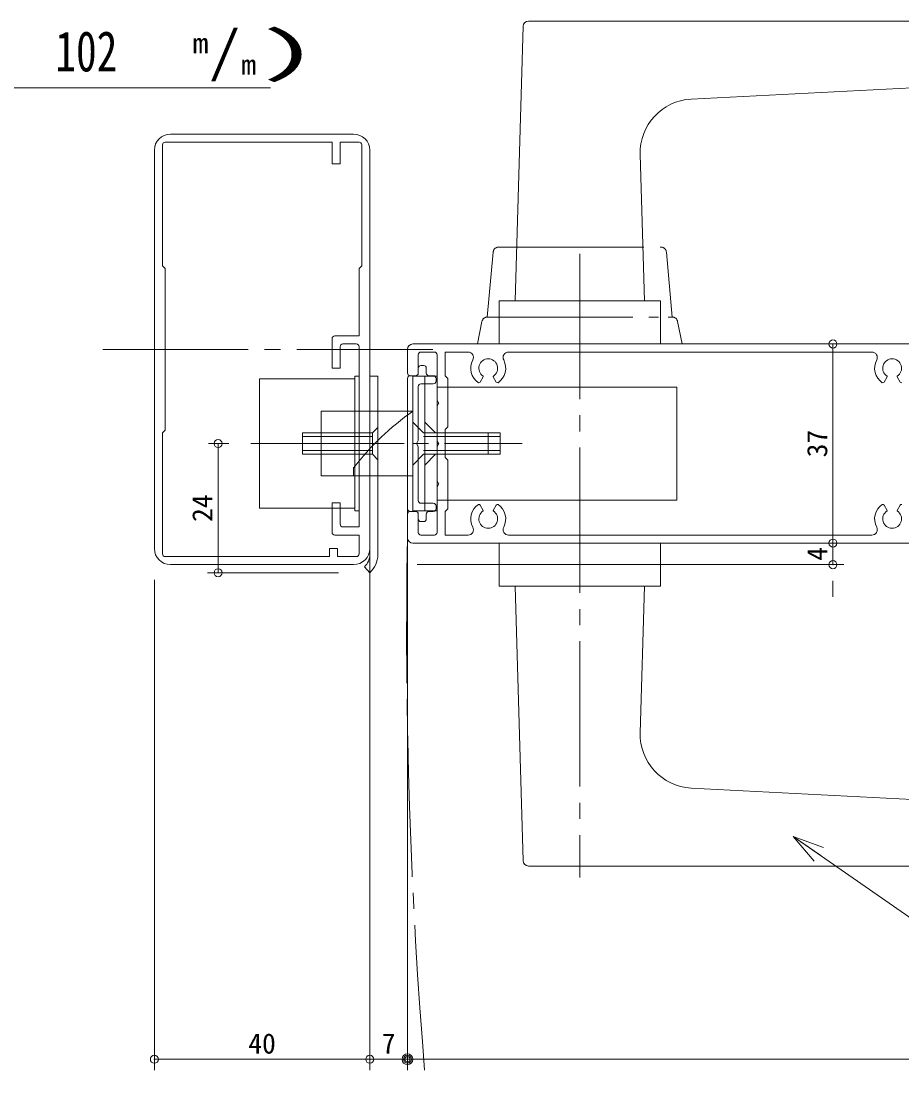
# Model space of a CAD drawing. Units: millimetres at full size. Extents: x -600 to 2301, y -735 to 832.
# Drawn here: x -0.7 to 162.9, y 11.5 to 207.3 of the extents above; entities that cross this region are included whole.
import ezdxf
from ezdxf.enums import TextEntityAlignment as Align

# ---------------------------------------------------------------- set-up
doc = ezdxf.new("R2010")
doc.units = ezdxf.units.MM
doc.header["$LTSCALE"] = 3
doc.header["$PDMODE"] = 32
doc.header["$PDSIZE"] = 1.5
doc.linetypes.add('CHAIN2', pattern=[12, 9, -1, 1, -1])
doc.linetypes.add('DOUBLE_CHAIN2', pattern=[12.8, 9, -1, 0.6, -0.6, 0.6, -1])
doc.layers.add('0-0_アンカー', color=7, linetype='Continuous', lineweight=18)
doc.layers.add('0-8_CSLAYER2', color=7, linetype='Continuous', lineweight=18)
doc.styles.add('ＭＳ ゴシック', font='')
doc.styles.get('ＭＳ ゴシック').set_extended_font_data('MS Gothic')

msp = doc.modelspace()

# ---------------------------------------------------------------- linework, layer by layer
at = {"layer": '0-0_アンカー', "color": 4, "lineweight": 9}
for p, q in [((150.109, 110.282), (150.109, 147.282)), ((150.109, 144.282), (150.109, 113.282)), ((64.101, 136.082), (64.101, 12.376)), ((71.101, 136.082), (71.101, 12.376)), ((34.135, 128.782), (37.935, 128.782)), ((35.935, 128.782), (35.935, 104.782)), ((35.935, 107.782), (35.935, 125.782)), ((150.109, 113.282), (150.109, 116.282)), ((72.901, 110.282), (152.109, 110.282)), ((150.109, 106.282), (150.109, 110.282)), ((150.109, 110.282), (150.109, 106.282)), ((72.901, 106.282), (152.109, 106.282)), ((58.301, 104.782), (33.935, 104.782)), ((24.101, 103.482), (24.101, 12.376)), ((150.109, 103.282), (150.109, 100.282)), ((64.101, 101.436), (64.101, 12.376)), ((64.101, 14.376), (24.101, 14.376)), ((27.101, 14.376), (61.101, 14.376)), ((61.101, 14.376), (58.101, 14.376)), ((64.101, 14.376), (71.101, 14.376)), ((71.101, 14.376), (64.101, 14.376)), ((74.101, 14.376), (77.101, 14.376))]:
    msp.add_line(p, q, dxfattribs=at)
at = {"layer": '0-0_アンカー'}
for p, q in [((142.736, 55.765), (179.592, 30.137)), ((142.736, 55.765), (147.663, 52.339)), ((142.736, 55.765), (146.608, 51.181)), ((142.736, 55.765), (148.381, 53.731)), ((71.101, 14.376), (501.398, 14.376)), ((71.101, 14.376), (73.101, 14.376))]:
    msp.add_line(p, q, dxfattribs=at)
for radius in [1, 0.5]:
    msp.add_circle((71.101, 14.376), radius, dxfattribs=at)
at = {"layer": '0-0_アンカー', "color": 4}
for p in [(150.109, 147.282), (35.935, 128.782), (150.109, 110.282), (150.109, 106.282), (35.935, 104.782), (24.101, 14.376), (64.101, 14.376), (71.101, 14.376)]:
    msp.add_point(p, dxfattribs=at)
at = {"layer": '0-8_CSLAYER2', "color": 3}
for p, q in [((91.101, 155.282), (92.573, 206.311)), ((93.572, 207.282), (193.101, 207.282)), ((123.797, 192.785), (193.586, 196.38)), ((115.101, 155.282), (114.315, 182.51)), ((88.101, 155.282), (118.101, 155.282)), ((88.101, 147.282), (88.101, 155.282)), ((118.101, 147.282), (118.101, 155.282)), ((72.101, 141.282), (76.601, 141.282)), ((72.101, 141.282), (72.101, 116.282)), ((74.301, 141.282), (74.301, 116.282)), ((76.601, 141.282), (76.601, 116.282)), ((76.601, 139.282), (121.101, 139.282)), ((121.101, 139.282), (121.101, 118.282)), ((76.601, 118.282), (121.101, 118.282)), ((72.101, 116.282), (76.601, 116.282)), ((118.101, 110.282), (118.101, 102.282)), ((91.101, 102.282), (92.573, 51.253)), ((115.101, 102.282), (114.315, 75.054)), ((123.797, 64.779), (193.586, 61.184)), ((93.572, 50.282), (193.101, 50.282))]:
    msp.add_line(p, q, dxfattribs=at)
at = {"layer": '0-8_CSLAYER2'}
for p, q in [((-27.787, 194.863), (45.668, 194.863)), ((61.101, 186.282), (27.101, 186.282)), ((25.601, 161.782), (25.601, 184.282)), ((26.101, 184.782), (57.101, 184.782)), ((57.101, 184.782), (57.101, 180.782)), ((58.601, 184.782), (58.601, 180.782)), ((58.601, 184.782), (62.101, 184.782)), ((62.601, 184.282), (62.601, 161.777)), ((24.101, 183.282), (24.101, 109.282)), ((64.101, 101.64), (64.101, 183.282)), ((57.101, 180.782), (58.601, 180.782)), ((25.601, 161.782), (26.101, 161.282)), ((26.101, 161.282), (26.101, 131.282)), ((62.601, 161.782), (62.101, 161.282)), ((62.101, 161.282), (62.101, 148.782)), ((57.601, 148.782), (62.101, 148.782)), ((59.101, 147.282), (61.601, 147.282)), ((72.101, 147.282), (175.101, 147.282)), ((58.601, 146.782), (58.601, 142.782)), ((62.101, 146.782), (62.101, 113.282)), ((71.101, 146.282), (71.101, 141.882)), ((73.101, 145.282), (73.101, 141.882)), ((73.601, 145.782), (76.101, 145.782)), ((76.601, 145.282), (76.601, 136.854)), ((78.101, 145.782), (78.101, 141.382)), ((78.101, 145.782), (82.351, 145.782)), ((89.851, 145.782), (157.351, 145.782)), ((74.101, 143.282), (73.601, 143.282)), ((61.301, 141.282), (61.301, 116.282)), ((62.101, 141.282), (61.301, 141.282)), ((64.101, 141.282), (65.601, 141.282)), ((65.601, 108.136), (65.601, 141.282)), ((71.601, 141.382), (72.601, 141.382)), ((72.601, 141.382), (71.601, 141.382)), ((73.101, 142.782), (73.101, 141.882)), ((74.601, 142.782), (74.601, 141.882)), ((75.901, 141.382), (75.101, 141.382)), ((78.101, 141.382), (78.601, 140.882)), ((85.187, 141.199), (84.615, 140.208)), ((87.015, 141.199), (87.587, 140.208)), ((160.187, 141.199), (159.615, 140.208)), ((162.015, 141.199), (162.587, 140.208)), ((43.601, 140.782), (61.301, 140.782)), ((43.601, 116.782), (43.601, 140.782)), ((71.101, 140.882), (71.101, 128.782)), ((73.101, 139.382), (73.101, 129.354)), ((75.901, 139.882), (73.601, 139.882)), ((76.401, 140.882), (76.401, 140.382)), ((78.601, 140.882), (78.601, 131.882)), ((76.601, 136.854), (76.881, 136.369)), ((76.601, 135.71), (76.881, 136.195)), ((76.601, 135.71), (76.601, 129.354)), ((25.601, 130.782), (26.101, 131.282)), ((72.101, 132.782), (74.101, 130.782)), ((74.301, 132.782), (76.301, 130.782)), ((78.101, 131.382), (78.601, 131.882)), ((78.101, 131.382), (78.101, 128.782)), ((25.601, 108.282), (25.601, 130.782)), ((51.601, 130.782), (51.601, 126.782)), ((64.601, 130.082), (51.601, 130.082)), ((64.601, 130.782), (64.601, 126.782)), ((73.101, 129.354), (72.82, 128.866)), ((74.101, 130.782), (86.101, 130.782)), ((74.101, 130.082), (86.101, 130.082)), ((76.301, 130.782), (88.301, 130.782)), ((76.301, 130.082), (88.301, 130.082)), ((76.601, 129.354), (76.881, 128.869)), ((86.101, 130.782), (86.101, 126.782)), ((88.301, 130.782), (88.301, 126.782)), ((64.601, 127.482), (51.601, 127.482)), ((71.101, 116.682), (71.101, 128.782)), ((73.101, 128.21), (72.82, 128.698)), ((73.101, 118.182), (73.101, 128.21)), ((74.101, 127.482), (86.101, 127.482)), ((76.301, 127.482), (88.301, 127.482)), ((76.601, 128.782), (76.931, 128.782)), ((76.601, 128.21), (76.881, 128.695)), ((76.601, 128.21), (76.601, 121.854)), ((78.101, 126.182), (78.101, 128.782)), ((64.601, 126.782), (51.601, 126.782)), ((65.601, 125.782), (64.601, 126.782)), ((72.101, 124.782), (74.101, 126.782)), ((74.101, 126.782), (86.101, 126.782)), ((74.301, 124.782), (76.301, 126.782)), ((76.301, 126.782), (88.301, 126.782)), ((78.101, 126.182), (78.601, 125.682)), ((78.601, 116.682), (78.601, 125.682)), ((76.601, 121.854), (76.881, 121.369)), ((76.601, 120.71), (76.881, 121.195)), ((76.601, 120.71), (76.601, 112.282)), ((57.101, 117.782), (58.601, 117.782)), ((57.101, 117.782), (57.101, 112.282)), ((58.601, 117.782), (58.601, 113.782)), ((75.901, 117.682), (73.601, 117.682)), ((43.601, 116.782), (61.301, 116.782)), ((62.101, 116.282), (61.301, 116.282)), ((71.101, 111.282), (71.101, 115.682)), ((71.101, 115.682), (71.101, 111.282)), ((71.601, 116.182), (72.601, 116.182)), ((72.601, 116.182), (71.601, 116.182)), ((73.101, 112.282), (73.101, 115.682)), ((73.101, 115.682), (73.101, 112.282)), ((73.101, 114.782), (73.101, 115.682)), ((74.601, 114.782), (74.601, 115.682)), ((75.901, 116.182), (75.101, 116.182)), ((76.401, 116.682), (76.401, 117.182)), ((78.101, 116.182), (78.601, 116.682)), ((78.101, 111.782), (78.101, 116.182)), ((85.187, 116.365), (84.615, 117.356)), ((87.015, 116.365), (87.587, 117.356)), ((160.187, 116.365), (159.615, 117.356)), ((162.015, 116.365), (162.587, 117.356)), ((74.101, 114.282), (73.601, 114.282)), ((57.601, 111.782), (62.101, 111.782)), ((59.101, 113.282), (62.101, 113.282)), ((62.101, 111.782), (62.101, 108.282)), ((73.601, 111.782), (76.101, 111.782)), ((78.101, 111.782), (82.351, 111.782)), ((89.851, 111.782), (157.351, 111.782)), ((72.101, 110.282), (175.101, 110.282)), ((56.601, 107.782), (26.101, 107.782)), ((58.101, 109.282), (58.101, 107.782)), ((61.601, 107.782), (58.101, 107.782)), ((27.101, 106.282), (61.101, 106.282)), ((63.101, 105.9), (64.101, 104.782))]:
    msp.add_line(p, q, dxfattribs=at)
at = {"layer": '0-8_CSLAYER2', "linetype": 'DOUBLE_CHAIN2'}
for p, q in [((88.014, 165.282), (118.187, 165.282)), ((87.018, 164.372), (85.921, 152.282)), ((119.183, 164.372), (120.281, 152.282)), ((84.101, 147.282), (84.94, 151.478)), ((85.921, 152.282), (120.281, 152.282)), ((122.101, 147.282), (121.262, 151.478))]:
    msp.add_line(p, q, dxfattribs=at)
at = {"layer": '0-8_CSLAYER2', "linetype": 'CHAIN2'}
for p, q in [((103.101, 164.037), (103.101, 48.136)), ((14.531, 146.282), (75.838, 146.282)), ((42.008, 128.782), (92.43, 128.782)), ((70.466, 128.782), (51.179, 128.782))]:
    msp.add_line(p, q, dxfattribs=at)
at = {"layer": '0-8_CSLAYER2', "color": 6, "linetype": 'DOUBLE_CHAIN2'}
for p, q in [((55.101, 134.782), (55.101, 122.782)), ((55.101, 134.782), (72.101, 134.782)), ((61.101, 124.282), (61.101, 122.782)), ((55.101, 122.782), (72.101, 122.782))]:
    msp.add_line(p, q, dxfattribs=at)
at = {"layer": '0-8_CSLAYER2'}
for points in [[(57.101, 148.282), (57.101, 142.782), (58.601, 142.782)], [(65.601, 131.782), (64.601, 130.782), (51.601, 130.782)], [(58.101, 109.282), (56.601, 109.282), (56.601, 107.782)]]:
    msp.add_lwpolyline(points, dxfattribs=at)
at = {"layer": '0-8_CSLAYER2', "color": 3}
msp.add_lwpolyline([(88.101, 110.282), (88.101, 102.282), (118.101, 102.282)], dxfattribs=at)
for centre, radius, start, end in [((93.572, 206.282), 1, 90, 178.348), ((124.311, 182.798), 10, 92.949, 181.652), ((124.311, 74.766), 10, 178.348, 267.051), ((93.572, 51.282), 1, 181.652, 270)]:
    msp.add_arc(centre, radius, start, end, dxfattribs=at)
at = {"layer": '0-8_CSLAYER2'}
for centre, radius, start, end in [((27.101, 183.282), 3, 90, 180), ((61.101, 183.282), 3, 0, 90), ((26.101, 184.282), 0.5, 90, 180), ((62.101, 184.282), 0.5, 0, 90), ((57.601, 148.282), 0.5, 90, 180), ((59.101, 146.782), 0.5, 90, 180), ((61.601, 146.782), 0.5, 0, 90), ((72.101, 146.282), 1, 90, 180), ((73.601, 145.282), 0.5, 90, 180), ((76.101, 145.282), 0.5, 0, 90), ((82.351, 144.782), 1, 331.928, 90), ((89.851, 144.782), 1, 90, 208.072), ((157.351, 144.782), 1, 331.928, 90), ((73.601, 142.782), 0.5, 90, 180), ((74.101, 142.782), 0.5, 0, 90), ((86.101, 142.782), 3.25, 151.928, 235.941), ((86.101, 142.782), 1.75, 90, 237.306), ((86.101, 142.782), 1.75, 302.694, 90), ((86.101, 142.782), 3.25, 304.059, 28.072), ((161.101, 142.782), 3.25, 151.928, 235.941), ((161.101, 142.782), 1.75, 90, 237.306), ((161.101, 142.782), 1.75, 302.694, 90), ((71.601, 141.882), 0.5, 180, 270), ((71.601, 140.882), 0.5, 90, 180), ((72.601, 141.882), 0.5, 270, 0), ((72.601, 141.882), 0.5, 270, 0), ((75.101, 141.882), 0.5, 180, 270), ((75.901, 140.882), 0.5, 0, 90), ((85.1, 141.234), 0.0936, 338.01, 60.613), ((87.102, 141.234), 0.0936, 119.387, 201.99), ((160.1, 141.234), 0.0936, 338.01, 60.613), ((162.102, 141.234), 0.0936, 119.387, 201.99), ((73.601, 139.382), 0.5, 90, 180), ((75.901, 140.382), 0.5, 270, 0), ((84.335, 140.466), 0.38, 261.732, 317.349), ((87.866, 140.466), 0.38, 222.651, 278.268), ((159.335, 140.466), 0.38, 261.732, 317.349), ((162.866, 140.466), 0.38, 222.651, 278.268), ((76.701, 136.282), 0.2, 325.881, 34.119), ((73.001, 128.782), 0.2, 144.917, 215.083), ((76.701, 128.782), 0.2, 325.881, 34.119), ((76.701, 121.282), 0.2, 325.881, 34.119), ((73.601, 118.182), 0.5, 180, 270), ((75.901, 117.182), 0.5, 0, 90), ((71.601, 116.682), 0.5, 180, 270), ((71.601, 115.682), 0.5, 90, 180), ((72.601, 115.682), 0.5, 0, 90), ((72.601, 115.682), 0.5, 0, 90), ((75.101, 115.682), 0.5, 90, 180), ((75.901, 116.682), 0.5, 270, 0), ((86.101, 114.782), 3.25, 124.059, 208.072), ((84.335, 117.099), 0.38, 42.651, 98.268), ((86.101, 114.782), 1.75, 122.694, 270), ((85.1, 116.33), 0.0936, 299.387, 21.99), ((86.101, 114.782), 1.75, 270, 57.306), ((87.102, 116.33), 0.0936, 158.01, 240.613), ((87.866, 117.099), 0.38, 81.732, 137.349), ((86.101, 114.782), 3.25, 331.928, 55.941), ((161.101, 114.782), 3.25, 124.059, 208.072), ((159.335, 117.099), 0.38, 42.651, 98.268), ((161.101, 114.782), 1.75, 122.694, 270), ((160.1, 116.33), 0.0936, 299.387, 21.99), ((161.101, 114.782), 1.75, 270, 57.306), ((162.102, 116.33), 0.0936, 158.01, 240.613), ((162.866, 117.099), 0.38, 81.732, 137.349), ((59.101, 113.782), 0.5, 180, 270), ((73.601, 114.782), 0.5, 180, 270), ((74.101, 114.782), 0.5, 270, 0), ((57.601, 112.282), 0.5, 180, 270), ((73.601, 112.282), 0.5, 180, 270), ((76.101, 112.282), 0.5, 270, 0), ((82.351, 112.782), 1, 270, 28.072), ((89.851, 112.782), 1, 151.928, 270), ((157.351, 112.782), 1, 270, 28.072), ((72.101, 111.282), 1, 180, 270), ((27.101, 109.282), 3, 180, 270), ((26.101, 108.282), 0.5, 180, 270), ((26.101, 108.282), 0.5, 180, 270), ((61.101, 109.282), 3, 270, 0), ((61.601, 108.282), 0.5, 270, 0), ((61.101, 108.136), 3, 311.81, 0), ((61.101, 108.136), 4.5, 311.81, 0)]:
    msp.add_arc(centre, radius, start, end, dxfattribs=at)
at = {"layer": '0-8_CSLAYER2', "linetype": 'DOUBLE_CHAIN2'}
for centre, start, end in [((88.014, 164.282), 90, 174.813), ((118.187, 164.282), 5.187, 90), ((85.921, 151.282), 90, 168.69), ((120.281, 151.282), 11.31, 90)]:
    msp.add_arc(centre, 1, start, end, dxfattribs=at)
at = {"layer": '0-8_CSLAYER2', "color": 6, "linetype": 'DOUBLE_CHAIN2'}
msp.add_arc((101.189, 93.297), 50.667, 125.037, 142.299, dxfattribs=at)
at = {"layer": '0-8_CSLAYER2', "linetype": 'CHAIN2'}
msp.add_arc((1065.601, 93.782), 994.654, 178.992, 184.747, dxfattribs=at)

# ---------------------------------------------------------------- texts
at = {"layer": '0-0_アンカー', "color": 4, "style": 'ＭＳ ゴシック'}
for s, p in [('37', (150.181, 126.222)), ('24', (36.007, 114.222)), ('4', (150.181, 107.002))]:
    msp.add_text(s, height=3.754, rotation=90, dxfattribs=at).set_placement(p, align=Align.BOTTOM_LEFT)
for s, p in [('40', (41.541, 14.304)), ('7', (66.321, 14.304))]:
    msp.add_text(s, height=3.754, dxfattribs=at).set_placement(p, align=Align.BOTTOM_LEFT)
at = {"layer": '0-8_CSLAYER2', "color": 3, "style": 'ＭＳ ゴシック'}
for s, height, width, p in [('(KJ丁番\u3000102 ', 7.507, 0.75, (-28.806, 195.674)), ('/', 7.507, 1.15, (34.194, 195.674)), (')', 7.507, 2.25, (43.194, 195.674)), ('m', 3.754, 1.15, (31.194, 200.186)), ('m', 3.754, 1.1, (40.194, 196.186))]:
    msp.add_text(s, height=height, dxfattribs=dict(at, width=width)).set_placement(p, align=Align.BOTTOM_LEFT)

doc.saveas('drawing.dxf')
